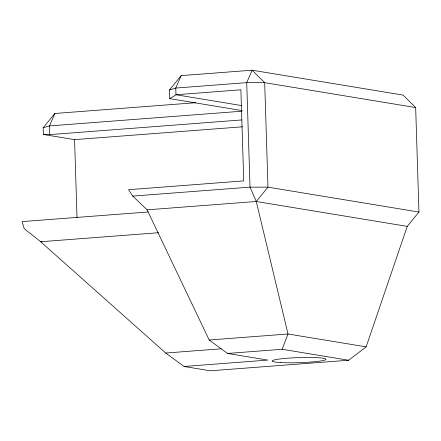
<?xml version="1.0" encoding="UTF-8"?>
<svg xmlns="http://www.w3.org/2000/svg" width="441" height="441" viewBox="0 0 441 441"><rect width="100%" height="100%" fill="white"/><g stroke="black" fill="none" stroke-linecap="round" stroke-linejoin="round"><path stroke-width="0.66" d="M148.193 211.972L22.05 221.608L24.205 228.631L40.638 241.74L165.717 353.043L184.095 366.477L210.329 370.798L348.599 360.236L366.135 346.869L407.241 226.382L418.95 212.055L415.665 107.56L403.118 95.091L252.136 70.202L181.185 75.62L169.476 89.947L169.752 98.652L242.203 110.597M169.752 98.652L175.987 94.754L240.874 89.799L243.741 180.898L128.513 189.702L132.769 196.096L147.101 209.833L209.183 340.017L227.567 353.45L282.146 349.278L288.023 333.991L256.265 201.493L250.014 187.133L246.728 82.638L252.136 70.202L264.688 82.671L415.665 107.56M195.705 102.709L54.877 113.475L49.469 125.911L49.739 134.621L241.718 119.946M181.185 75.62L175.777 88.057L175.987 94.754L241.745 105.597M242.55 126.799L74.568 139.637L43.378 134.494L43.168 127.796L54.877 113.475M147.101 209.833L256.265 201.493L267.974 187.166L264.688 82.671L246.728 82.638L175.777 88.057L169.476 89.947M43.168 127.796L49.469 125.911L242.131 111.187M46.123 134.285L43.378 134.494L49.739 134.621M132.769 196.096L250.014 187.133L267.974 187.166L418.95 212.055M158.556 232.727L40.638 241.74L41.983 241.96M209.183 340.017L288.023 333.991L366.135 346.869M165.717 353.043L221.283 348.798M184.095 366.477L267.786 360.082L227.567 353.45M256.265 201.493L407.241 226.382M282.146 349.278L348.599 360.236M74.568 139.637L77.021 217.722M280.404 362.546A26.929 2.536 -1.8 0 0 325.215 359.939A26.929 2.536 -1.8 0 0 291.683 357.932A26.929 2.536 -1.8 0 0 280.404 362.546"/></g></svg>
